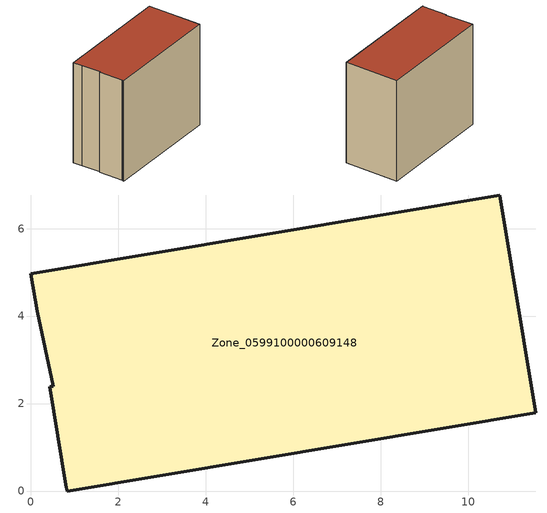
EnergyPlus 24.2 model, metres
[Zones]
Zone_0599100000609148
 floor ground (C_G): 0.43,2.38 0.52,2.39 0.14,4.11 0,4.97 10.72,6.77 11.54,1.79 0.83,0 0.81,0.09 0.8,0.14 z0
 wall outside (C_F): 0.83,0 11.54,1.79 10.72,6.77 0,4.97 0.14,4.11 0.52,2.39 0.43,2.38 0.8,0.14 0.81,0.09 0.83,0 z0:9.61
 roof outside (C_R): 0.14,4.11 0.52,2.39 0.43,2.38 0.8,0.14 0.81,0.09 0.83,0 11.54,1.79 10.72,6.77 0,4.97 z9.61
[BUILDING]
Pand.0599100000609148: North Axis=0; Terrain=City; Loads Convergence Tolerance Value=0.04; Temperature Convergence Tolerance Value=0.4; Solar Distribution=FullExterior; Maximum Number of Warmup Days=25; Minimum Number of Warmup Days=1
[Site:Location]
Rotterdam.The.Hague.AP_ZH_NLD Design_Conditions: Latitude=51.96; Longitude=4.45; Time Zone=1; Elevation=-4.5
[SITE:GROUNDTEMPERATURE:BUILDINGSURFACE]
18, 18, 18, 18, 18, 18, 18, 18, 18, 18, 18, 18
[MATERIAL] Thermal Absorptance=0.9; Solar Absorptance=0.7; Visible Absorptance=0.7
Name | Roughness | Thickness | Conductivity | Density | Specific Heat
G.TI.1946 | MediumSmooth | 0.15 | 1 | 540 | 1210
F.TI.1946 | Rough | 0.3 | 0.857143 | 1920 | 840
R.TI.1946 | MediumRough | 0.2 | 0.1 | 1500 | 1000
[CONSTRUCTION]
C_G: G.TI.1946
C_F: F.TI.1946
C_R: R.TI.1946
[ZONE]
Zone_0599100000609148: Type=1; Multiplier=1; Ceiling Height=Autocalculate; Volume=Autocalculate; Floor Area=autocalculate; Part of Total Floor Area=Yes
[ZONEINFILTRATION:DESIGNFLOWRATE]
Infil_Zone_0599100000609148: Zone or ZoneList or Space or SpaceList=Zone_0599100000609148; Schedule=AlwaysOn; Design Flow Rate Calculation Method=Flow/Area; Flow Rate per Floor Area=0.003; Constant Term Coefficient=1; Temperature Term Coefficient=0; Velocity Term Coefficient=0; Velocity Squared Term Coefficient=0
[HVACTEMPLATE:ZONE:IDEALLOADSAIRSYSTEM]
Zone_0599100000609148: Maximum Heating Supply Air Temperature=50; Minimum Cooling Supply Air Temperature=13; Maximum Heating Supply Air Humidity Ratio=0.0156; Minimum Cooling Supply Air Humidity Ratio=0.0077; Heating Limit=NoLimit; Cooling Limit=NoLimit; Dehumidification Control Type=ConstantSensibleHeatRatio; Cooling Sensible Heat Ratio=0.7; Dehumidification Setpoint=60; Humidification Control Type=None; Humidification Setpoint=30; Outdoor Air Method=None; Outdoor Air Flow Rate per Person=0.00944; Outdoor Air Flow Rate per Zone Floor Area=0; Outdoor Air Flow Rate per Zone=0; Demand Controlled Ventilation Type=None; Outdoor Air Economizer Type=NoEconomizer; Heat Recovery Type=None; Sensible Heat Recovery Effectiveness=0.7; Latent Heat Recovery Effectiveness=0.65
[ZONECONTROL:THERMOSTAT]
ThermostatControl_Zone_0599100000609148: Zone or ZoneList=Zone_0599100000609148; Control Type Schedule=DualSetpointControlType; Control 1=Thermostat_Zone_0599100000609148; Temperature Difference Between Cutout And Setpoint=0
[THERMOSTATSETPOINT:DUALSETPOINT]
Thermostat_Zone_0599100000609148: Heating Setpoint Temperature Schedule=HeatingSetpoint_Zone_0599100000609148; Cooling Setpoint Temperature Schedule=CoolingSetpoint_Zone_0599100000609148
[SCHEDULE:COMPACT]
HeatingSetpoint_Zone_0599100000609148: Through: 12/31, For: AllDays, Until: 24:00, 21
CoolingSetpoint_Zone_0599100000609148: Through: 12/31, For: AllDays, Until: 24:00, 24
DualSetpointControlType: Through: 12/31, For: AllDays, Until: 24:00, 4
AlwaysOn: Through: 12/31, For: AllDays, Until: 24:00, 1
